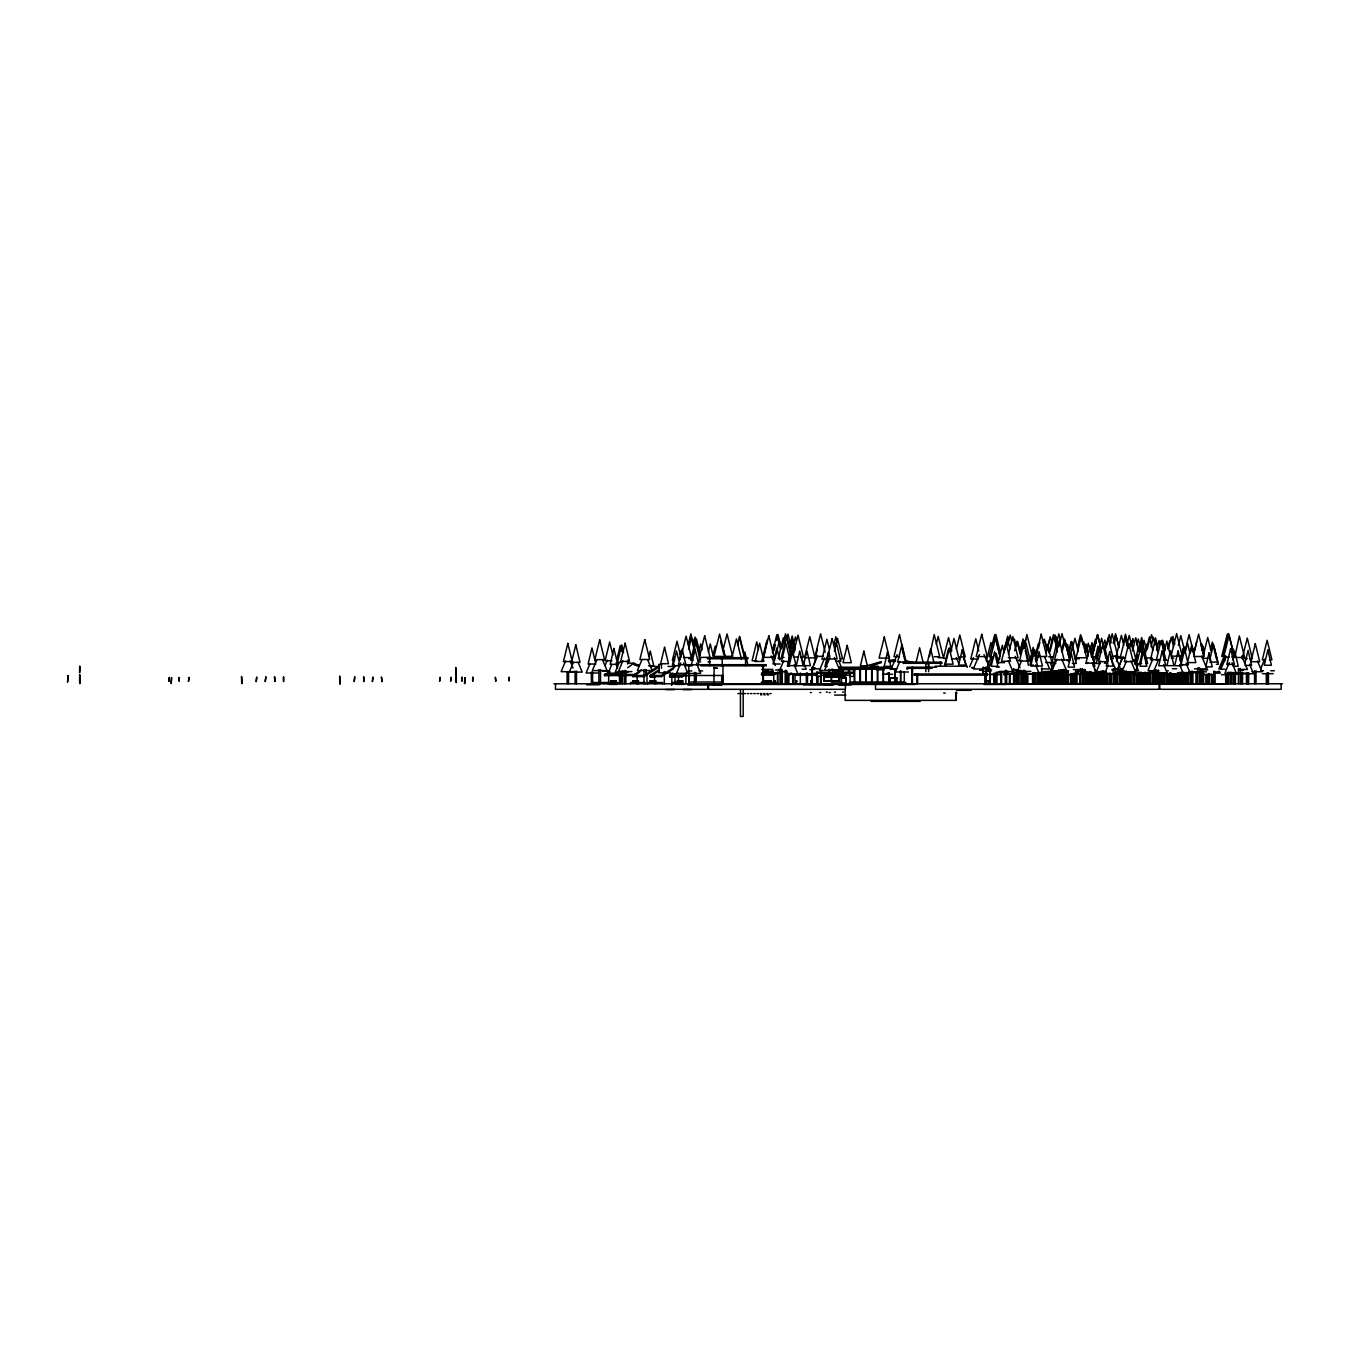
<?xml version="1.0" encoding="UTF-8"?>
<svg xmlns="http://www.w3.org/2000/svg" width="1350" height="1350" viewBox="0 0 1350 1350"><rect width="100%" height="100%" fill="white"/><g stroke="black" fill="none" stroke-linecap="round" stroke-linejoin="round"><path stroke-width="1.5" d="M637.183 683.775L637.183 675.489M646.987 683.775L646.987 675.489M675.017 683.775L675.017 677.936M773.752 683.775L773.752 674.983M795.032 673.987L795.032 683.404M820.614 683.775L820.614 675.236L850.078 675.236M820.935 683.775L820.935 672.233M824.226 673.987L824.057 676.62L845.556 676.62L845.724 673.987L824.226 673.987L824.226 675.118M849.572 676.367L853.706 676.367L854.179 672.233L816.986 672.233L816.514 676.367L820.648 676.367M816.514 676.367L816.986 672.233M854.179 672.233L853.706 676.367M995.389 657.298L996.3 653.4L998.578 663.171M1135.688 662.816L1137.544 654.868M1224.433 661.314L1225.328 657.433M648.962 656.572L650.261 651.054L653.737 665.769L648.523 665.769M679.641 660.217L681.564 652.05M743.884 656.083L744.846 651.999L747.731 664.251M790.796 651.662L787.404 666.124L789.109 666.124M789.176 665.786L792.653 651.071L796.112 665.786M828.326 652.185L824.985 666.411L827.179 666.512M825.525 666.512L828.833 652.388L829.778 656.438M1036.901 660.623L1039.028 651.577L1042.436 666.073L1030.776 666.073L1034.168 651.594L1037.576 666.073M1232.938 660.083L1234.879 651.864L1238.237 666.225L1233.191 666.225M679.624 654.716L680.484 651.021L681.362 654.716M796.281 665.769L799.74 651.021L803.216 665.769L787.641 665.634L791.151 650.784L792.028 654.497M803.402 665.651L806.912 650.818L810.405 665.651L803.874 665.651M948.223 649.89L944.612 665.145L946.418 665.145M1035.298 659.424L1037.559 649.89M1244.953 663.508L1248.075 650.346L1251.619 665.398L1244.987 665.398M674.258 656.944L672.418 664.74L674.258 664.74M817.358 648.962L814.134 664.622M927.366 662.496L930.656 648.675L933.947 662.496M1020.617 652.523L1021.562 648.557M1090.682 652.421L1091.627 648.456M1180.221 660.572L1183.022 648.759L1183.967 652.691M1232.618 653.164L1233.529 649.283L1234.457 653.164M712.986 655.442L715.264 646.009M790.037 657.467L792.737 646.178L794.104 651.831M916.211 661.922L919.603 647.73L922.995 661.922M1030.219 659.678L1033.172 647.392L1035.129 655.577M1068.795 661.635L1072.339 646.869L1076.321 663.474L1072.339 663.474M1084.759 652.236L1086.109 646.667L1088.336 655.948M1091.627 652.404L1092.943 646.869L1093.838 650.565M1093.972 663.103L1098.039 646.178L1099.389 651.831M1134.928 661.956L1138.32 647.798L1139.282 651.847M1183.089 650.531L1183.984 646.836L1184.878 650.531M1190.784 651.983L1192.134 646.363L1193.484 651.983M1202.04 650.177L1202.951 646.447L1204.284 652.05M617.001 659.036L620.207 645.722L621.591 651.426M708.345 651.898L710.269 643.933L713.661 657.889M772.571 650.43L773.989 644.541M1020.701 651.898L1022.642 643.933M1035.366 655.914L1038.251 643.967M1045.828 652.809L1047.701 645.064L1051.92 662.479L1045.592 662.479M1066.635 648.557L1067.58 644.642L1069.47 652.472M1085.13 648.084L1086.092 644.119L1087.054 648.084M1139.484 649.485L1140.412 645.688L1142.252 653.299M1145.964 647.966L1146.926 644.001M1162.772 648.051L1163.734 644.068L1165.168 650.025M1187.916 660.673L1191.645 645.266L1195.83 662.597L1187.443 662.597M1209.668 660.099L1213.498 644.321L1217.801 662.074L1209.769 662.074M699.249 649.873L700.701 643.899L702.152 649.873M766.462 642.127L761.889 660.876L764.184 660.876M834.384 651.122L836.376 642.954L840.847 661.331L836.376 661.331M1016.364 646.009L1017.276 642.263M1016.871 645.671L1017.799 641.908L1020.566 653.214M1020.465 651.291L1022.439 643.174L1023.435 647.224M1024.582 648.219L1025.933 642.667L1030.438 661.163L1028.194 661.163M1038.504 647.882L1039.871 642.279M1068.609 654.919L1071.849 641.638L1075.866 660.606M1086.328 651.341L1088.286 643.224L1089.281 647.291M1090.665 648.118L1092.015 642.549L1093.365 648.118M1140.396 647.713L1141.779 642.077L1142.691 645.84M1184.996 653.164L1187.477 642.954L1189.957 653.164M1193.94 653.029L1196.724 641.655M1210.528 649.603L1212.351 642.111L1216.485 658.986M692.769 644.051L693.731 640.119L694.71 644.051M767.424 639.63L763.206 659.492M774.613 660.302L779.321 641.081L781.194 648.759M789.969 650.042L792.366 640.254L795.049 650.447M790.779 648.506L792.686 640.761M1007.151 645.182L1008.636 639.158M1014.66 650.801L1017.006 641.216L1020.279 654.632M1023.216 648.658L1025.106 640.946M1024.903 643.494L1025.882 639.512M1043.347 643.106L1044.343 639.09L1046.807 649.148M1047.397 648.776L1049.271 641.098M1062.079 652.101L1064.964 640.373L1069.74 659.914L1054.536 659.88L1059.328 640.322L1064.121 659.88M1069.284 649.097L1071.158 641.486L1072.086 645.283M1092.943 649.367L1095.407 639.377L1096.386 643.376M1102.916 647.949L1104.857 640.069L1106.308 645.975M1129.899 646.734L1131.317 640.963L1136.042 660.234L1133.679 660.234M1141.256 652.084L1144.125 640.356L1146.521 650.126M1147.264 649.131L1149.728 639.073L1150.723 643.089M1156.629 650.329L1159.009 640.626L1159.954 644.507M1161.658 644.102L1162.62 640.17L1164.544 648.017M1163.565 654.531L1166.856 641.081L1170.146 654.531M1167.767 648.793L1169.657 641.115M680.788 657.585L686.104 636.137L691.419 657.585L683.454 657.585M688.551 649.299L691.318 638.094L693.613 647.426M693.613 642.786L695.031 637.048L696.448 642.786M731.987 657.079L736.459 638.904L741.437 659.104M737.522 644.878L739.648 636.339L744.947 657.686M793.496 644.608L795.386 636.947L796.348 640.778M833.946 644.49L835.852 636.795L837.287 642.566M834.722 649.434L837.489 638.263L842.535 658.749L840.004 658.749M936.259 644.153L938.166 636.407L943.464 657.72L938.166 657.72M950.484 652.776L953.994 638.533L959.023 658.884L951.497 658.884M1003.826 651.729L1007.691 636.137L1008.669 640.035M1004.518 651.021L1007.505 638.904L1010.002 649.013M1008.517 653.94L1012.821 636.542L1018.086 657.804L1008.264 657.804M1020.077 651.038L1023.064 638.938L1024.059 642.971M1046.402 652.134L1050.216 636.744L1051.65 642.516M1055.076 640.659L1056.037 636.829L1058.417 646.431M1061.471 651.071L1064.458 638.972L1068.913 657.112M1072.693 647.544L1074.988 638.229L1078.211 651.274M1105.397 649.249L1108.181 638.01L1113.261 658.597L1110.713 658.597M1131.384 644.574L1132.903 638.449L1133.899 642.533M1132.498 650.919L1135.755 637.723L1139.012 650.919M1136.784 645.03L1138.269 638.989L1140.75 649.063M1139.332 647.038L1141.661 637.588L1143.534 645.148M1144.733 656.016L1149.491 636.795L1152.816 650.261M1151.01 646.785L1153.372 637.267L1155.246 644.878M1154.588 641.689L1155.516 637.942L1157.828 647.325M1168.425 648.608L1171.243 637.166L1173.606 646.701M1171.952 640.339L1172.914 636.458L1174.821 644.203M688.314 644.085L690.862 633.892L693.394 644.085M723.499 648.186L727.042 633.909L732.645 656.353L713.998 656.421L719.567 634.028L725.153 656.421M772.335 652.776L776.841 634.702L780.334 648.759M773.955 650.633L775.457 644.591M776.469 640.558L777.971 634.517L781.481 648.624M781.92 648.101L785.498 633.791L790.071 652.202M786.966 638.128L787.978 634.061L791.016 646.262M790.222 643.815L792.163 636.002L795.083 647.73M793.058 655.054L798.002 635.175L803.436 657.045L800.719 657.045M956.34 648.979L959.816 635.006L965.267 656.961L959.816 656.961M993.87 642.482L995.878 634.416L1000.401 652.59M1007.707 644.946L1010.205 634.956L1011.69 640.946M1023.418 648.641L1026.928 634.534L1032.446 656.691L1029.696 656.691M1048.95 652.792L1053.456 634.736L1056.949 648.776M1050.131 651.291L1054.046 635.479L1056.999 647.325M1054.097 639.006L1055.076 635.006L1057.556 644.979M1056.274 644.102L1058.822 633.909L1060.341 640.035M1058.754 646.785L1062.045 633.623L1064.846 644.912M1077.57 646.734L1080.557 634.686L1083.054 644.726M1092.184 656.775L1097.685 634.669L1100.183 644.709M1106.224 646.717L1109.228 634.652L1111.236 642.684M1109.632 644.017L1112.181 633.791L1117.783 656.286L1112.181 656.286M1113.21 643.106L1115.539 633.724L1118.812 646.869M1114.189 643.748L1116.129 635.917L1119.049 647.663M1123.453 642.33L1125.461 634.23L1127.486 642.33M1126.794 645.283L1129.241 635.377L1132.684 649.232M1150.099 640.693L1151.584 634.669L1153.086 640.693M1171.463 654.278L1176.626 633.572L1181.79 654.278M1178.381 645.452L1180.828 635.597L1184.254 649.401M1185.097 650.717L1189.097 634.635L1193.603 652.725M1193.569 654.463L1198.614 634.163L1204.183 656.488L1193.805 656.488M1108.181 664.993L1104.519 674.156L1114.796 674.156M611.803 664.369L608.209 673.194L619.684 673.194M680.737 662.951L676.502 673.363L687.774 673.363L683.539 662.951M1229.192 662.681L1224.906 673.228L1239.013 673.211M589.781 664.048L586.119 673.009L597.831 673.009M1134.709 673.11L1138.32 664.2M1054.299 661.483L1049.726 672.621L1061.91 672.621M573.379 662.344L569.362 672.097L582.204 672.097L578.188 662.344M619.296 662.344L615.279 672.097L628.121 672.097M565.599 660.909L561.144 671.676L574.526 671.676M622.89 660.774L618.401 671.608L631.867 671.608M783.658 660.774L779.169 671.591L785.903 671.591M899.792 661.517L895.455 671.996L908.432 671.996M1100.807 661.011L1096.369 671.726L1106.342 671.726M1126.491 660.943L1122.036 671.692L1135.401 671.692L1130.946 660.943M605.036 665.685L607.348 660.116M1021.748 660.352L1017.174 671.372L1030.928 671.372M1056.898 659.154L1052.055 670.748L1068.592 670.764M1152.832 659.002L1147.956 670.663L1159.009 670.832M1153.896 670.798L1158.722 659.273M1260.647 668.79L1264.697 659.121M596.767 660.066L592.346 670.596L607.061 670.596L602.657 660.066M641.824 659.947L637.386 670.545L652.185 670.545L647.747 659.947M824.664 657.956L819.433 670.427L823.179 670.427M829.896 657.585L824.58 670.241L839.751 670.241L834.435 657.585M969.722 666.681L973.502 657.686M992.419 659.002L987.795 670.005L991.659 670.005M1123.082 656.488L1117.513 669.667L1121.496 669.667M1122.053 658.901L1117.395 669.954L1121.276 669.954M891.135 668.976L897.227 654.632M979.459 654.564L973.35 668.959L990.529 669.026M986.344 669.026L991.659 656.522M1035.889 661.719L1038.184 656.319M1116.467 661.534L1118.104 657.669M1225.817 657.568L1220.889 669.212L1224.99 669.212M817.526 656.1L812.126 668.807L820.614 668.807M1224.231 656.201L1218.864 668.858L1221.21 668.722M1220.062 668.722L1225.496 655.948M623.008 671.102L618.367 675.624M627.666 667.71L633.842 663.188L639.259 665.786M669.549 674.983L672.654 672.975M675.591 673.987L672.486 675.996L669.499 675.996M669.499 677.126L672.486 677.126L675.591 675.118M641.537 669.836L632.745 675.489L632.745 676.62L644.051 676.62L658.108 667.575M632.745 676.62L639.765 672.097M673.684 668.706L661.382 676.62L650.076 676.62L650.076 675.489L658.867 669.836M650.076 676.62L658.867 670.967M650.076 675.489L661.382 675.489L675.439 666.444L667.913 666.444M672.486 677.126L672.553 675.742L677.346 672.722M675.759 674.865L672.553 676.873L681.986 676.873L688.399 672.857M688.399 671.726L681.986 675.742L681.986 676.873M650.582 666.444L658.108 666.444L644.051 675.489L604.513 675.624L604.513 674.494L609.93 671.878M604.513 675.624L608.124 673.886M865.536 666.191L881.297 661.601M878.091 663.238L871.071 666.191L878.091 666.191M869.839 665.651L881.297 662.732M888.604 660.69L895.624 660.167L888.469 660.555M888.469 661.686L895.624 661.298M1170.99 656.167L1182.263 656.167M1225.783 656.167L1222.965 656.167L1228.584 633.589L1233.748 654.294M823.399 656.336L815.012 656.336L820.614 633.859L825.188 652.252M1224.517 656.421L1221.733 656.421L1227.302 634.044L1228.314 638.111M771.339 656.792L774.09 656.792M899.505 656.657L893.987 656.657L899.505 634.449L904.298 656.657M929.424 656.708L934.2 634.567L939.701 656.708L934.2 656.708M991.946 656.741L989.179 656.741L994.697 634.618L999.692 654.733M1048.697 656.809L1053.456 656.809M1094.934 656.775L1091.897 656.741L1097.415 634.635L1099.406 642.667M793.294 657.045L798.002 657.045M1229.108 657.079L1223.674 657.079L1229.108 635.226L1234.035 655.087M1231.824 657.079L1234.524 657.079M1121.378 657.18L1115.978 657.18L1121.378 635.411L1123.841 645.3M784.013 657.517L781.346 657.517L786.679 636.036L791.033 653.619M1116.129 657.45L1118.796 657.45M1234.71 657.484L1239.334 635.968L1244.666 657.484L1236.668 657.484M807.165 657.872L804.533 657.872L809.781 636.677L815.029 657.872L809.781 657.872M1120.213 657.906L1125.461 657.906M1144.969 657.939L1152.107 657.939M1171.243 658.142L1173.842 658.142M945.962 658.395L943.397 658.395L948.527 637.622L951.801 650.835M1122.592 658.446L1120.028 658.446L1125.461 636.727L1128.313 648.27M1207.727 658.311L1202.58 658.311L1207.727 637.487L1211.473 652.641M688.77 658.648L691.318 658.648M780.756 658.581L778.224 658.581L783.304 637.959L784.688 643.596M992.959 658.547L990.411 658.547L995.507 637.892L1000.147 656.657M998.072 658.547L999.928 658.547M1074.988 658.733L1079.359 658.733M1099.103 658.733L1096.571 658.733L1101.634 638.229L1106.021 658.733M1247.265 658.631L1242.186 658.631L1247.265 638.061L1251.889 656.775M1249.813 658.631L1252.344 658.631M978.261 659.036L970.768 659.036L975.763 638.786L978.75 650.936M692.162 659.154L696.448 639.006L700.414 655.121M698.929 659.154L700.751 659.154M826.909 659.289L821.981 659.289L826.909 639.259L829.373 649.266M1159.464 659.728L1150.436 659.728L1155.279 640.052L1158.165 651.864M1264.714 659.846L1262.317 659.846L1267.127 640.254L1271.919 659.846L1269.523 659.846M1158.739 659.981L1156.342 659.981L1161.118 640.524L1165.894 659.981L1163.514 659.981M674.713 660.369L672.367 660.369L677.042 641.216L680.333 654.632M693.107 660.234L690.744 660.234L695.452 640.98L700.178 660.234L697.815 660.234M1017.006 660.369L1019.351 660.369M1164.51 660.302L1166.856 660.302M1067.226 660.606L1069.537 660.606M611.955 660.808L605.07 660.808L609.66 642.009L612.883 655.172M756.709 660.758L752.102 660.758L756.709 641.925L758.548 649.451M988.639 661.061L986.377 661.061L990.917 642.482L992.267 648.067M763.459 661.483L755.19 661.483L759.628 643.224L762.581 655.391M789.767 661.449L781.464 661.449L785.903 643.174L789.868 659.408M698.524 661.837L700.701 661.837M708.092 661.871L710.269 661.871M621.709 662.344L617.456 662.344L621.709 644.811L623.582 652.607M903.049 662.175L941.76 662.175L941.726 663.306M1004.434 662.614L998.156 662.614L1002.341 645.283L1004.198 652.978M616.072 662.85L618.148 662.85M627.986 663.188L633.842 663.188M1095.997 663.103L1085.974 663.086L1090.041 646.161L1094.124 663.086M1104.486 663.154L1107.996 663.154M903.049 663.306L941.76 663.306M1055.818 663.339L1051.802 663.339L1055.818 646.599L1057.168 652.185M1086.109 663.373L1088.117 663.373M1100.317 663.491L1096.335 663.491L1100.317 646.886L1101.651 652.421M1141.628 663.474L1139.636 663.474L1143.619 646.869L1147.601 663.474L1145.61 663.474M928.597 671.726L928.597 663.694L925.779 663.694L925.83 671.726M595.839 664.048L588.111 664.048L591.975 647.899L595.35 662.023M780.216 664.014L773.01 664.014L776.874 647.848L779.777 659.981M1134.439 663.981L1138.32 663.981M1140.497 664.2L1136.666 664.2L1140.497 648.186L1142.404 656.201M1216.401 664.301L1218.291 664.301L1214.494 648.371M634.584 664.689L638.094 664.689M692.854 664.689L678.426 664.689L682.138 649.063L685.851 664.689M698.203 664.689L766.226 664.689L766.226 665.82L700.583 665.82M1181.149 664.521L1183.022 664.521M1033.526 665.077L1029.898 665.077L1033.526 649.789L1034.876 655.526M1028.396 665.331L1025.291 650.227M680.012 665.719L673.042 665.719L676.519 650.919L678.696 660.167M692.246 665.82L685.986 665.82L685.986 664.689M79.633 666.191L79.633 672.722L80.089 666.495M761.873 666.191L762.885 666.191L762.885 672.722M935.213 666.191L966.566 666.191M1093.162 666.292L1094.833 666.292L1091.492 651.999M839.582 667.204L892.283 667.204M907.014 667.204L936.478 667.204M996.3 667.069L999.489 667.069M456.368 682.526L455.76 667.457L456.216 682.526M714.167 667.457L713.897 683.775M812.312 667.457L811.755 683.775M912.533 667.457L911.976 683.775M983.357 667.457L982.817 673.583M985.753 667.457L985.753 683.775L986.158 667.457M714.032 667.524L716.293 668.334M812.042 667.524L814.303 668.334M912.263 667.524L914.524 668.334M983.087 667.524L985.348 668.334M985.888 667.524L988.149 668.334M714.032 667.828L717.424 668.334L715.163 667.879M812.042 667.828L815.434 668.334L813.173 667.879M912.263 667.828L915.654 668.334M983.087 667.828L989.28 668.334L987.019 667.879M1041.711 667.913L1042.166 683.775M892.283 668.334L839.582 668.334L839.666 667.204M907.014 668.334L932.276 668.334M1172.357 668.722L1176.626 668.722M1194.412 668.891L1207.052 668.891L1201.686 656.269M884.014 668.959L848.576 668.959L848.576 672.84M890.241 668.959L896.467 668.959M906.761 668.976L907.875 668.976M1041.238 668.925L1049.659 668.925L1044.293 656.319M1113.396 669.043L1116.45 669.043M761.771 669.381L772.875 669.381M778.596 669.465L779.676 669.465M802.119 669.195L806.237 669.195L800.989 656.826M831.33 669.229L833.001 669.229M848.728 669.263L884.014 669.263M890.241 669.263L896.467 669.263M1112.079 669.414L1121.378 669.279M1239.334 669.448L1247.417 669.448L1241.764 656.049M809.781 669.651L813.763 669.651M834.131 669.718L854.736 669.718M1012.821 669.617L1016.82 669.617M1073.368 669.583L1085.349 669.583M775.592 670.039L779.456 670.039M876.42 669.769L884.301 669.769M1199.931 669.887L1207.727 669.887M765.703 670.275L767.222 670.275M979.543 670.292L983.323 670.292M1112.029 670.056L1115.876 670.056L1110.493 657.231M1239.57 670.072L1243.418 670.072M766.614 670.342L768.116 670.342M833.372 670.427L834.384 670.427M835.633 670.528L837.118 670.528M1018.153 670.393L1020.887 670.393M1060.695 670.342L1064.458 670.342M1167.396 670.798L1168.358 670.798M1260.816 670.731L1263.482 670.731M1270.755 670.731L1274.4 670.731M688.314 670.933L691.892 670.933M699.03 670.933L702.608 670.933M772.183 670.967L773.145 670.967M1017.006 671.017L1020.549 671.017M1064.829 671.136L1065.774 671.136M1077.941 671.136L1078.869 671.136M1134.894 670.933L1138.472 670.933L1133.713 659.509M602.708 671.254L609.66 671.254M762.733 671.22L773.331 671.338M984.049 671.389L990.917 671.389M1218.358 671.271L1219.286 671.271M762.986 671.608L766.344 671.608M832.984 671.524L843.142 671.524L838.637 660.639M999.202 671.49L1012.804 671.49L1008.281 660.572M1019.098 671.439L1020.009 671.439M1085.434 671.642L1086.767 671.642L1086.683 683.775M1100.976 671.709L1099.659 671.709L1099.659 683.775M663.896 671.827L665.212 671.827M768.386 672.013L770.749 672.013M1043.955 671.844L1044.849 671.844M1078.076 671.811L1078.954 671.811M1081.384 671.811L1084.691 671.811M1115.319 671.743L1128.617 671.743M1194.176 671.844L1198.631 671.861M1200.774 671.844L1206.478 671.844M1213.498 671.946L1220.012 671.946M1251.973 671.743L1261.946 671.743L1257.525 661.028M995.996 672.233L1008.669 672.233M1054.08 672.165L1044.512 672.165L1044.546 683.775M1061.978 672.03L1067.58 672.03M1188.472 672.233L1197.973 672.233M620.207 672.367L626.467 672.367M1083.881 672.502L1104.486 672.536M1148.766 672.536L1157.979 672.536M1192.134 672.553L1198.277 672.553M658.597 672.84L670.511 672.84M761.687 672.722L770.428 672.722L770.428 673.852L762.092 673.852L772.419 673.987L772.419 675.118L762.058 675.118M1075.359 672.705L1078.38 672.705M1083.071 672.654L1092.184 672.654M1094.276 672.705L1103.338 672.705M1124.28 672.57L1127.334 672.57M1137.578 672.705L1140.598 672.705M1146.639 672.705L1149.66 672.705M771.019 673.009L782.73 673.009M1011.201 673.042L1012.348 673.042M1039.601 673.11L1038.454 673.11L1038.454 683.775M1086.683 673.059L1087.813 673.059L1087.813 683.775M1114.374 673.059L1120.196 673.059M1132.447 672.992L1150.234 673.042M1155.921 672.992L1167.649 672.992M771.609 673.228L777.127 673.329M790.239 673.144L791.37 673.144M811.721 673.329L854.179 673.363M886.95 673.279L888.047 673.279M1015.47 673.144L1024.431 673.211M1092.774 673.245L1096.605 673.178M1098.495 673.245L1101.347 673.245M1121.006 673.312L1119.892 673.312L1119.892 683.775M1154.537 673.346L1165.067 673.346M1177.335 673.279L1188.709 673.279M1214.494 673.161L1220.248 673.161M1241.882 673.211L1246.843 673.211M689.513 673.447L700.684 673.447L696.499 663.103M1018.086 673.566L1020.836 673.566M1028.025 673.583L1043.027 673.616M1050.097 673.583L1054.856 673.583M1104.503 673.667L1107.219 673.667M1109.953 673.667L1111.928 673.667M1179.124 673.447L1190.278 673.447L1186.093 663.12M1201.736 673.65L1203.728 673.65M1230.744 673.431L1238.372 673.431M1262.385 673.667L1273.269 673.667M671.237 673.92L681.801 673.92M785.835 673.886L812.211 673.903M1003.759 673.819L1006.425 673.819M1019.891 673.717L1030.708 673.717M1033.628 673.819L1036.294 673.819M1038.96 673.819L1044.309 673.819M1077.351 673.886L1080 673.886M1156.039 673.751L1183.41 673.937L1179.647 664.571M1242.675 673.751L1253.458 673.751L1249.611 664.2M785.666 674.156L795.943 674.156M798.879 673.987L817.222 673.987M989.466 674.241L999.641 674.241M1006.56 674.055L1016.972 674.055M1028.903 674.241L1054.637 674.156M1076.49 674.106L1079.072 674.106M1081.671 674.106L1084.658 674.072M1086.142 674.106L1096.571 674.241L1094.394 668.79M1138.32 674.207L1148.513 674.207M1229.766 674.207L1239.975 674.207M604.513 674.494L634.77 674.494M761.214 674.359L765.366 674.359M769.534 674.359L775.761 674.359L775.761 673.228M882.444 674.274L892.552 674.274M1077.874 674.291L1080.405 674.291M1091.981 674.342L1096.335 674.342M1098.849 674.342L1100.672 674.342M1115.404 674.308L1120.449 674.308M1122.964 674.308L1125.495 674.308M1133.089 674.511L1137.999 674.511M1140.463 674.511L1142.927 674.511M79.633 674.747L79.633 682.02L80.089 675.034M761.873 674.747L762.885 674.747L762.834 683.775M787.894 674.73L790.29 674.73M792.669 674.73L797.445 674.73M991.491 674.663L1001.329 674.612M1003.759 674.612L1006.189 674.612M1054.603 674.612L1064.306 674.612M1066.551 674.696L1076.136 674.696M1134.489 674.544L1136.936 674.544M1141.83 674.544L1144.277 674.544M1164.578 674.629L1169.421 674.629M1170.872 674.713L1175.664 674.713M1178.061 674.713L1180.457 674.713M1204.132 674.544L1213.92 674.544M1221.446 674.713L1226.239 674.713M792.771 675.118L817.222 675.118M672.553 675.742L690.12 675.742M650.666 675.996L655.155 675.996L655.155 677.126L650.666 677.126M339.626 677.751C340.588 697.68 339.188 663.812 339.981 681.227M839.059 676.502L823.821 676.502L823.821 681.278L839.059 681.278M274.371 676.991L274.978 681.514L274.826 676.991M283.483 676.991L283.483 681.514M363.808 676.991L363.808 681.514M823.956 676.806L838.907 676.806M462.139 677.244L461.7 681.024M508.916 677.244L508.916 681.024L509.372 677.548M179.196 677.498L179.196 681.278L178.74 677.801M79.785 677.751L79.785 683.522M171.771 677.751L171.163 683.522L171.315 677.751M465.024 677.751L464.451 683.522M846.062 677.751L841.219 677.751L841.388 683.522L841.523 677.751M841.371 678.054L845.91 678.054M890.106 678.054L896.653 678.054M610.571 680.771L616.309 680.771M632.576 680.771L638.567 680.771M649.907 680.771L655.898 680.771M677.177 680.771L682.914 680.771M769.483 680.788L770.58 681.142M780.941 680.788L782.038 680.788M796.905 681.142L795.791 680.788L796.736 681.142M811.822 680.788L810.726 680.788L811.822 681.142M823.956 680.974L838.907 680.974M989.061 680.788L987.947 680.788L988.892 680.788M439.594 681.024L440.201 677.244L439.746 681.024M450.562 681.024L451.17 677.244L450.714 681.024M495.923 681.024L495.332 677.244L495.771 681.024M610.571 681.278L616.309 681.278M632.576 681.278L638.567 681.278M649.907 681.278L655.898 681.278M677.177 681.278L682.914 681.278M762.767 681.142L771.525 681.041L771.339 681.902M780.941 681.142L782.038 681.142M256.129 681.514L256.736 676.991L256.281 681.514M372.33 681.514L372.938 676.991L372.482 681.514M382.05 681.514L381.442 676.991L381.898 681.514M762.801 681.294L771.204 681.294M67.5 682.02L68.108 675.489L67.652 682.02M761.873 682.02L762.885 682.02M762.801 682.324L771.204 682.155M850.804 682.222L904.77 682.222M618.165 682.526L593.072 682.526L593.072 683.775M761.164 682.526L777.482 682.526M849.302 682.526L905.85 682.526M761.754 682.898L772.284 682.898L772.284 683.775M610.284 683.151L616.612 683.151M632.289 683.151L638.871 683.151M649.62 683.151L656.201 683.151M676.89 683.151L683.218 683.151M841.371 683.235L845.91 683.235M890.106 683.235L896.653 683.235M841.219 683.522L846.062 683.522M554.023 683.775L1282.5 683.775M712.344 684.079L915.064 684.079M984.336 684.079L1228.23 683.876L1228.196 672.097M801.816 684.18L821.374 684.18M609.458 684.416L617.439 684.416M676.063 684.416L684.045 684.416M712.344 684.433L915.064 684.433M984.336 684.433L1006.155 684.433M586.744 684.788L599.316 684.788M803.436 684.788L831.364 684.906M839.683 684.906L851.091 684.906M687.842 685.041L721.98 685.041M824.58 685.041L833.068 685.041M838.603 685.041L845.201 685.041M665.516 689.563L666.816 689.563M667.069 689.563L668.368 689.563M668.621 689.563L669.921 689.563M670.174 689.563L671.473 689.563M671.726 689.563L673.026 689.563M673.279 689.563L674.578 689.563M682.847 689.563L684.146 689.563M684.399 689.563L685.699 689.563M685.952 689.563L687.251 689.563M687.504 689.563L688.804 689.563M689.057 689.563L690.356 689.563M690.609 689.563L691.909 689.563M956.576 690.306L971.173 690.306M826.251 692.077L827.364 692.077M834.384 692.077L835.498 692.077M842.518 692.077L843.632 692.077M810.405 692.567L811.367 692.567M819.804 692.567L820.749 692.567M829.187 692.567L830.149 692.567M943.65 693.073L945.202 693.073M955.597 693.073L957.15 693.073M737.859 693.579L739.26 693.579M741.049 693.579L742.449 693.579M744.238 693.579L745.639 693.579M747.444 693.579L748.828 693.579M750.634 693.579L752.017 693.579M753.823 693.579L755.207 693.579M757.013 693.579L758.396 693.579M760.202 693.579L761.586 693.579M763.391 693.579L764.775 693.579M766.581 693.579L767.964 693.579M769.77 693.579L771.154 693.579M760.674 694.828L761.873 694.828M764.016 694.828L765.214 694.828M767.34 694.828L768.555 694.828M834.519 695.081L845.876 695.081M956.138 700.363L956.138 692.077L956.188 700.363L845.134 700.363L845.134 690.002M871.088 701.359L920.177 701.359M905.664 660.892L912.819 662.158M906.154 661.314L909.664 662.158M633.842 664.318L637.453 666.056M1179.731 655.931L1181.284 659.593M1115.269 656.049L1119.909 666.967M984.032 654.564L988.605 665.364M963.562 658.513L967.326 667.373M1015.217 656.387L1020.009 667.727M771.238 655.931L775.305 665.533M956.289 657.534L958.567 662.968M1061.758 659.154L1066.601 670.748M570.071 660.909L573.041 668.098M1050.097 662.479L1052.494 668.301M1092.369 663.086L1096.217 672.502M1232.044 662.681L1236.33 673.228M616.106 664.369L617.541 667.896M1163.717 664.554L1167.48 673.937L1167.649 683.775M1035.653 664.926L1039.331 674.123M794.154 664.622L797.901 673.971M1125.158 637.706L1127.486 647.123M739.412 637.267L744.576 658.192M1014.407 639.124L1015.892 645.165M1090.26 651.341L1091.745 657.416M1083.746 641.959L1085.13 647.612M1065.454 643.292L1066.433 647.342M1045.322 642.026L1047.144 649.536M720.546 641.233L723.819 654.649M1201.922 644.051L1204.335 653.991M1200.774 643.967L1203.188 653.923M1084.691 643.849L1086.615 651.847M722.081 644.49L724.933 656.286M1104.486 646.279L1108.097 661.281M1034.674 649.806L1036.024 655.543M902.256 649.283L905.479 662.867M1281.116 683.775L1281.116 689.31L875.509 689.31L875.526 683.775M1268.426 672.671L1268.426 683.775M1267.92 673.734L1267.92 683.775M1267.228 672.671L1267.228 683.775M1266.317 673.734L1266.317 683.775M1256.04 670.731L1256.04 683.775M1254.572 670.731L1254.572 683.775M1248.666 672.739L1248.666 683.775M1248.109 673.262L1248.109 683.775M1247.484 672.739L1247.484 683.775M1246.421 673.262L1246.421 683.775M1242.506 672.199L1242.506 683.775M1241.257 672.199L1241.257 683.775M1240.228 668.436L1240.228 683.775M1238.439 668.436L1238.439 683.775M1235.436 673.211L1235.436 683.775M1234.305 673.211L1234.305 683.775M1234.153 672.418L1234.153 683.775M1232.921 672.418L1232.921 683.775M1231.251 672.233L1231.251 683.775M1230.002 672.097L1229.985 683.775M1227.656 673.734L1227.656 683.775M1226.796 673.701L1226.796 683.775M1226.374 673.836L1226.374 683.775M1225.682 673.701L1225.682 683.775M1215.135 672.148L1215.135 683.775M1214.207 670.933L1214.207 683.775M1213.853 672.148L1213.853 683.775M1212.772 674.612L1212.772 683.775M1211.591 674.139L1211.591 683.775M1209.583 673.549L1209.583 683.775M1208.469 673.549L1208.469 683.775M1207.052 674.494L1207.052 683.775M1206.866 674.477L1206.765 683.775M1205.854 674.494L1205.854 683.775M1203.626 673.616L1203.626 683.775M1202.647 670.866L1202.647 683.775M1202.276 673.616L1202.276 683.775M1201.5 670.832L1201.5 683.775M1201.196 670.866L1201.196 683.775M1200.049 670.832L1200.049 683.775M1199.543 683.775L1199.543 667.896L1197.686 667.896L1197.484 683.775L1197.416 672.283M1195.948 672.097L1195.948 683.775M1192.809 671.558L1192.809 683.775M1192.337 671.22L1192.337 683.775M1191.459 671.558L1191.459 683.775M1190.936 671.22L1190.936 683.775M1190.008 673.937L1190.008 683.775M1188.219 672.418L1188.186 683.775M1186.734 672.418L1186.734 683.775M1185.317 672.452L1185.317 683.775M1184.642 673.701L1184.642 683.775M1184.085 672.452L1184.085 683.775M1183.646 672.266L1183.646 683.775M1182.397 672.266L1182.397 683.775M1181.739 672.182L1181.739 683.775M1180.423 674.106L1180.423 683.775M1179.934 672.182L1179.934 683.775M1179.158 674.106L1179.158 683.775M1178.719 672.941L1178.719 683.775M1177.571 672.941L1177.571 683.775M1176.221 673.717L1176.221 683.775M1175.681 673.734L1175.681 683.775M1175.108 673.717L1175.108 683.775M1173.791 674.274L1173.791 683.775M1173.167 674.258L1173.167 683.775M1172.019 674.274L1172.121 683.775M1170.99 672.891L1170.99 683.775M1170.382 672.536L1170.382 683.775M1169.978 673.633L1169.978 683.775M1169.826 672.891L1169.826 683.775M1168.864 673.633L1168.864 683.775M1166.079 673.92L1166.079 683.775M1164.442 672.705L1164.442 683.775M1163.008 672.705L1163.008 683.775M1162.789 672.924L1162.789 683.775M1162.434 673.954L1162.434 683.775M1161.928 673.785L1161.928 683.775M1161.624 672.924L1161.624 683.775M1161.135 673.954L1161.135 683.775M1160.325 673.785L1160.325 683.775M1160.055 672.334L1159.717 689.31M1159.312 673.583L1159.312 683.775M1159.093 683.775L1159.093 689.31M1158.806 672.334L1158.806 683.775M1158.216 669.819L1158.216 683.775M1157.963 673.583L1157.963 683.775M1156.646 672.756L1156.646 683.775M1156.359 673.245L1156.359 683.775M1156.072 669.651L1156.072 683.775M1155.583 671.541L1155.583 683.775M1154.469 669.651L1154.469 683.775M1154.233 670.697L1154.233 683.775M1152.512 670.697L1152.512 683.775M1150.554 671.423L1150.672 683.775M1150.369 670.562L1150.369 683.775M1148.918 673.481L1148.918 683.775M1148.614 672.452L1148.614 683.775M1147.652 672.688L1147.652 683.775M1146.201 672.688L1146.201 683.775M1145.053 672.047L1144.935 683.775M1144.749 673.869L1144.749 683.775M1144.277 673.717L1144.277 683.775M1143.771 683.775L1143.973 673.211L1142.859 673.211L1142.859 683.775L1142.961 673.717M1143.332 673.751L1143.433 683.775M1142.539 674.123L1142.522 683.775M1141.138 672.097L1141.003 683.775M1139.856 672.097L1139.856 683.775M1138.961 673.954L1138.961 683.775M1138.556 673.498L1138.556 683.775M1137.662 673.954L1137.561 683.775M1137.442 673.464L1137.459 683.775M1136.616 674.511L1136.616 683.775M1134.894 674.511L1134.894 683.775M1133.73 673.346L1133.73 683.775M1132.11 671.912L1132.059 683.775M1130.541 671.912L1130.541 683.775M1129.461 672.553L1129.461 683.775M1128.347 672.131L1128.347 683.775M1127.976 672.553L1127.976 683.775M1126.389 671.878L1126.339 683.775M1126.018 670.815L1126.018 683.775M1124.533 671.878L1124.584 683.775M1124.297 670.815L1124.28 683.775M1122.694 670.731L1122.812 683.775M1122.289 668.267L1122.289 683.775M1121.226 670.731L1121.006 683.775M1120.483 668.267L1120.483 683.775M1117.935 672.047L1117.935 683.775M1117.024 672.266L1117.024 683.775M1116.653 672.047L1116.653 683.775M1115.235 668.419L1115.235 683.775M1114.611 673.768L1114.611 683.775M1113.109 669.786L1113.109 683.775M1111.253 673.785L1111.253 683.775M1110.139 683.775L1110.223 673.144L1109.092 673.144L1109.025 683.775M1107.338 673.262L1107.338 683.775M1106.629 672.671L1106.629 683.775M1105.65 673.701L1105.65 683.775M1105.161 671.524L1104.992 683.775M1103.811 671.524L1103.811 683.775L1103.743 670.731M1102.478 671.203L1102.478 683.775M1102.292 670.731L1102.292 683.775M1100.79 671.203L1100.976 683.775M1099.119 672.233L1099.119 683.775M1098.714 671.49L1098.596 683.775M1098.326 671.962L1098.326 683.775M1097.364 671.49L1097.364 683.775M1096.757 671.979L1096.757 683.775M1096.217 673.549L1096.487 683.775M1095.778 673.329L1095.778 683.775M1094.58 673.549L1094.58 683.775M1093.618 673.717L1093.618 683.775M1092.285 673.717L1092.285 683.775M1092.049 683.775L1092.049 673.245L1090.918 673.245L1090.918 683.775M1090.733 671.49L1090.733 683.775M1089.366 671.49L1089.366 683.775M1089.028 672.486L1089.028 683.775M1087.56 672.486L1087.56 683.775M1085.417 670.798L1085.434 683.775M1084.522 672.165L1084.522 683.775M1083.949 670.798L1083.949 683.775M1082.987 672.165L1082.987 683.775M1082.228 668.587L1082.228 683.775M1080.472 668.587L1080.472 683.775M1079.646 673.954L1079.646 683.775M1077.03 671.068L1077.03 683.775M1075.832 671.203L1075.832 683.775M1075.612 671.068L1075.612 683.775M1074.904 673.481L1074.904 683.775M1074.144 673.296L1074.111 683.775M1073.115 673.329L1072.997 683.775M1072.626 674.038L1072.626 683.775M1071.9 673.701L1071.9 683.775M1071.681 673.717L1071.681 683.775M1071.09 674.038L1071.09 683.775M1070.786 673.701L1070.786 683.775M1070.381 674.004L1070.381 683.775M1068.289 671.034L1068.289 683.775M1066.871 671.034L1066.871 683.775M1066.196 672.502L1066.196 683.775M1065.757 669.752L1065.757 683.775M1065.285 669.33L1065.285 683.775M1064.711 672.502L1064.711 683.775M1064.154 669.752L1064.154 683.775M1063.631 669.33L1063.631 683.775M1062.973 669.735L1062.973 683.775M1062.686 673.447L1062.686 683.775M1061.1 669.735L1061.1 683.775L1061.033 673.447M1060.121 669.735L1060.003 683.775M1059.75 673.802L1059.75 683.775M1058.906 673.616L1058.906 683.775M1058.535 669.735L1058.535 683.775M1057.877 673.802L1057.877 683.775M1056.898 674.342L1056.898 683.775M1056.493 671.625L1056.493 683.775M1055.464 674.443L1055.464 683.775M1055.16 671.625L1055.16 683.775M1054.957 672.165L1054.957 683.775M1054.367 671.996L1054.367 683.775L1054.249 674.443M1053.506 673.296L1053.506 683.775M1053.152 672.165L1053.152 683.775M1052.528 671.996L1052.528 683.775M1052.122 673.296L1052.122 683.775M1051.093 672.452L1051.093 683.775M1050.064 683.775L1050.064 673.144L1048.933 673.144L1048.933 683.775M1048.41 671.153L1048.41 683.775M1047.009 671.153L1047.009 683.775M1046.081 672.182L1046.081 683.775M1045.17 671.423L1045.17 683.775M1043.516 671.423L1043.516 683.775M1040.631 672.249L1040.631 683.775M1040.31 673.869L1040.31 683.775M1039.551 672.806L1039.601 683.775M1039.112 672.249L1038.977 683.775M1038.15 672.604L1038.15 683.775M1036.952 672.604L1036.918 684.079M1035.281 672.587L1035.281 683.775M1034.741 683.775L1034.741 673.127L1033.611 673.127L1033.611 683.775M1034.117 672.57L1034.066 683.775M1033.813 673.852L1033.813 683.775M1032.919 672.57L1032.919 683.775M1032.514 673.852L1032.564 684.079M1027.856 673.92L1027.856 683.775M1026.675 672.351L1026.692 683.775M1025.899 672.705L1025.899 683.775M1024.701 672.705L1024.701 683.775L1024.802 670.376L1023.283 670.376L1023.182 683.775M1022.203 672.216L1022.203 683.775M1021.697 672.486L1021.697 683.775M1020.938 672.216L1020.938 683.775M1018.693 672.57L1018.693 683.775L1018.558 670.208M1018.035 672.249L1018.035 683.775M1017.782 670.005L1017.782 683.775M1017.478 672.57L1017.478 683.775M1017.022 672.148L1017.022 683.775M1016.229 670.005L1016.094 683.775M1015.217 673.498L1015.217 683.775M1014.829 672.131L1014.829 683.775M1013.698 668.604L1013.58 683.775M1010.019 673.583L1009.884 683.775M1006.678 683.775L1006.763 670.494L1005.261 670.494L1005.261 683.775M1001.498 671.541L1001.498 683.775M1001.362 671.541L1001.362 683.775M1001.076 671.541L1001.076 683.775M996.857 673.667L996.806 683.775M996.368 674.544L996.368 683.775M995.743 673.667L995.743 683.775M995.119 683.775L995.119 673.245L993.988 673.245L993.988 683.775M993.769 673.937L993.769 683.775M990.259 669.499L990.259 683.775M990.124 669.499L990.124 683.775M989.837 669.499L989.837 683.775M988.504 680.788L988.605 683.775M988.403 681.142L988.403 683.775M986.85 673.987L986.85 675.118M986.479 667.879L984.217 667.879M986.023 667.457L986.158 683.775M984.825 673.987L984.825 683.775M983.222 667.457L983.222 673.583M982.952 667.457L982.952 673.583M973.536 668.334L973.536 667.524C967.022 667.254 979.121 668.908 972.405 667.879M940.494 662.175L940.478 666.107M928.547 663.694L928.547 669.718M917.629 673.987L917.629 683.775M916.954 673.987L916.954 683.775M914.929 673.987L914.929 675.118M912.397 667.457L912.397 683.775M912.127 667.457L912.127 683.775M904.281 671.996L904.298 683.775M900.771 670.899L900.771 682.526M900.467 670.899L900.467 682.526M896.552 683.927L890.426 683.927M896.501 677.751L896.501 683.522M894.999 668.959L894.999 682.526M894.696 668.959L894.696 682.526M890.106 677.751L890.123 683.522M889.245 672.84L889.245 682.526M888.941 672.84L888.941 682.526M883.474 668.959L883.474 682.526M883.17 668.959L883.17 682.526M877.702 668.959L877.702 682.526M877.399 668.959L877.399 682.526M871.948 668.959L871.948 682.526M871.644 668.959L871.644 682.526M866.177 668.959L866.177 682.526M865.873 668.959L865.873 682.526M860.406 668.959L860.406 682.526M860.119 668.959L860.119 682.526M854.651 668.959L854.651 682.526M854.347 668.959L854.347 682.526M850.078 672.233L850.078 683.775M848.88 668.959L848.728 672.84M845.724 673.987L845.724 675.118M845.421 683.775L845.404 689.31L555.491 689.31L555.491 683.775M839.97 683.775L839.903 682.898L831.364 682.898L831.431 683.775M838.907 676.502L838.907 681.278M838.755 676.502L838.755 681.278M831.583 676.502L831.583 681.278M831.279 676.502L831.279 681.278M829.322 669.499L829.322 673.583M829.187 669.499L829.187 673.583M828.9 669.499L828.765 673.583M823.956 676.502L823.956 681.278M817.982 676.148L817.982 683.775M816.75 672.334L816.75 683.775M812.177 667.457L812.177 683.775M811.907 667.457L811.907 683.775M811.384 681.142L811.384 683.775M811.283 680.788L811.181 683.775M807.486 672.891L807.486 683.775M806.321 672.891L806.321 683.775M800.331 672.958L800.331 683.775M796.449 681.142L796.551 683.775M796.348 680.788L796.146 683.775M793.243 673.583L793.108 683.775M792.838 673.583L792.838 683.775M792.686 673.583L792.686 683.775M788.906 673.836L788.906 683.775M787.556 672.283L787.556 683.775M787.05 673.836L787.05 683.775M786.645 683.775L786.645 670.596L785.16 670.596L785.16 683.775M786.426 673.785L786.426 683.775M785.784 670.376L785.784 683.775M781.785 669.499L781.92 683.775M781.515 669.499L781.583 683.775M781.363 669.499L781.38 683.775M780.874 673.583L780.739 683.775M780.452 673.583L780.452 683.775M780.317 673.583L780.317 683.775M777.752 673.954L777.752 683.775M777.516 671.996L777.482 683.775M774.816 680.788L775.018 683.775M774.714 681.142L774.613 683.775M771.525 682.644L771.525 683.775M771.339 681.041L771.356 683.775M770.951 681.126L771.002 683.775M770.04 680.788L770.242 683.775M769.939 681.142L769.939 683.775M769.652 680.788L769.601 683.775M769.365 681.142L769.365 683.775M768.437 682.898L768.437 683.775M767.745 681.142L767.745 683.775M767.661 681.142L767.661 683.775M766.597 682.526L766.597 683.775M766.327 683.775L766.327 681.142L766.024 683.775M765.602 682.898L765.602 683.775M764.623 681.142L764.691 683.775M764.404 681.142L764.471 683.775M763.408 664.689L763.408 683.775M763.071 681.142L762.986 683.775M745.571 657.653L745.571 665.702M743.192 689.901L743.192 716.428L740.441 716.428L740.441 689.901M722.942 664.689L722.942 683.775M722.233 657.653L722.233 665.702M721.693 675.489L721.693 682.02M721.423 664.689L721.423 665.82M721.052 657.653L721.052 658.783M709.611 657.653L709.611 665.702M708.48 683.775L708.48 689.31M707.889 683.775L707.889 689.31M696.246 673.886L696.246 683.775M695.722 672.435L695.722 683.775M694.676 673.886L694.676 683.775M694.491 672.435L694.491 683.775M688.804 664.689L688.804 683.775M685.901 675.742L685.901 683.775M682.712 683.775L682.712 682.526L672.84 682.526L672.84 683.775M678.476 675.742L678.476 683.775M677.025 682.526L677.025 683.775M671.861 677.936L671.861 683.775M671.642 683.775L671.642 685.412M664.318 675.489L664.318 683.775M662.58 683.775L662.58 682.526L647.848 682.526L647.848 683.775M661.466 668.301L661.466 664.436L658.783 664.436L658.783 672.182M661.382 675.489L661.382 676.62M659.239 664.436L659.239 672.182M655.965 682.526L655.965 683.775M654.514 675.489L654.514 683.775M646.228 669.887L646.228 673.852M645.773 669.887L645.773 673.852M645.249 683.775L645.249 682.526L630.517 682.526L630.517 683.775M643.967 669.533L643.967 683.775M638.634 682.526L638.634 683.775M637.133 682.526L637.133 683.775M627.632 660.167L627.632 664.099M625.877 683.775L625.877 670.596L624.392 670.596L624.392 683.775M622.417 671.085L622.417 683.775M621 671.085L620.899 683.775M619.515 671.355L619.515 683.775M608.664 674.494L608.664 683.775M607.011 682.526L607.011 683.775M604.226 682.526L604.226 683.775M600.514 669.6L600.514 683.775M598.894 669.6L598.894 683.775M592.616 672.013L592.616 683.775M591.334 672.013L591.334 683.775M576.484 671.085L576.484 683.775M575.083 671.085L575.083 683.775M568.569 672.536L568.569 683.775M567.101 672.536L567.101 683.775M472.972 677.244L472.972 681.024M472.669 677.244L472.669 681.024M464.906 677.751L464.873 683.522M461.987 677.244L461.987 681.024M363.656 676.991L363.656 681.514M283.635 676.991L283.635 681.514M242.122 683.522L241.566 676.502L241.667 683.522M79.937 677.751L79.937 683.522M1071.343 653.518L1068.171 667.136L1074.516 667.136L1071.343 653.518M1209.026 652.995L1205.786 666.849L1212.249 666.849L1209.026 652.995M863.865 651.173L860.406 665.837L867.324 665.837L863.865 651.173M887.49 652.117L884.166 666.36L890.831 666.36L887.49 652.117M994.545 651.999L991.204 666.292L997.903 666.292L994.545 651.999M1109.649 651.696L1106.274 666.124L1113.041 666.124L1109.649 651.696M1143.416 651.864L1140.041 666.225L1146.791 666.225L1143.416 651.864M962.28 649.738L958.635 665.061L965.908 665.061L962.28 649.738M1162.198 650.97L1158.722 665.736L1165.691 665.736L1162.198 650.97M1170.416 650.818L1166.906 665.651L1173.909 665.651L1170.416 650.818M1178.145 650.987L1174.669 665.752L1181.621 665.752L1178.145 650.987M1267.836 650.076L1264.241 665.246L1271.413 665.246L1267.836 650.076M613.946 648.472L610.166 664.369L617.743 664.369L613.946 648.472M695.098 649.316L691.419 664.824L698.794 664.824L695.098 649.316M949.286 648.118L945.456 664.166L953.117 664.166L949.286 648.118M1184.709 649.367L1181.014 664.841L1188.388 664.841L1184.709 649.367M1230.609 648.608L1226.846 664.436L1234.389 664.436L1230.609 648.608M664.554 647.308L660.623 663.727L668.486 663.727L664.554 647.308M575.792 644.811L571.539 662.344L580.028 662.344L575.792 644.811M847.176 645.418L843.024 662.681L851.344 662.681L847.176 645.418M901.952 644.473L897.666 662.158L906.238 662.158L901.952 644.473M567.827 643.427L563.423 661.584L572.248 661.584L567.827 643.427M625.134 643.191L620.679 661.449L629.572 661.449L625.134 643.191M1006.003 642.836L1001.514 661.264L1010.492 661.264L1006.003 642.836M1024.043 642.431L1019.503 661.044L1028.582 661.044L1024.043 642.431M1103.017 643.612L1098.63 661.686L1107.405 661.686L1103.017 643.612M1128.718 643.477L1124.314 661.618L1133.122 661.618L1128.718 643.477M1255.297 643.629L1250.91 661.702L1259.685 661.702L1255.297 643.629M599.704 639.849L594.844 659.627L604.564 659.627L599.704 639.849M644.777 639.63L639.9 659.492L649.671 659.492L644.777 639.63M832.174 638.634L827.162 658.952L837.169 658.952L832.174 638.634M884.301 637.065L879.086 658.091L889.498 658.091L884.301 637.065M1081.35 636.458L1076.085 657.754L1086.632 657.754L1081.35 636.458M704.666 635.749L699.3 657.366L710.016 657.366L704.666 635.749M768.808 635.749L763.442 657.366L774.174 657.366L768.808 635.749M981.737 634.348L976.202 656.589L987.272 656.589L981.737 634.348M1041.238 634.247L1035.686 656.539L1046.79 656.539L1041.238 634.247M747.765 657.653L707.417 657.653L707.417 658.783L747.765 658.783L747.765 657.653M987.643 673.987L914.136 673.987L914.136 675.118L987.643 675.118L987.643 673.987M722.706 675.489L689.04 675.489L689.04 682.02L722.706 682.02L722.706 675.489M265.849 676.991L265.241 681.514L265.849 676.991M354.696 676.991L354.24 681.514L354.696 676.991M169.307 677.498L168.851 681.278L169.307 677.498M189.068 677.498L188.477 681.278L189.068 677.498M896.788 677.751L889.954 677.751L889.954 683.522L896.788 683.522L896.653 677.751M775.373 680.788L774.259 680.788L775.373 680.788M1009.614 683.775L1009.614 673.583L1009.479 683.775M845.91 683.522L845.91 677.751L845.893 683.522"/></g></svg>
